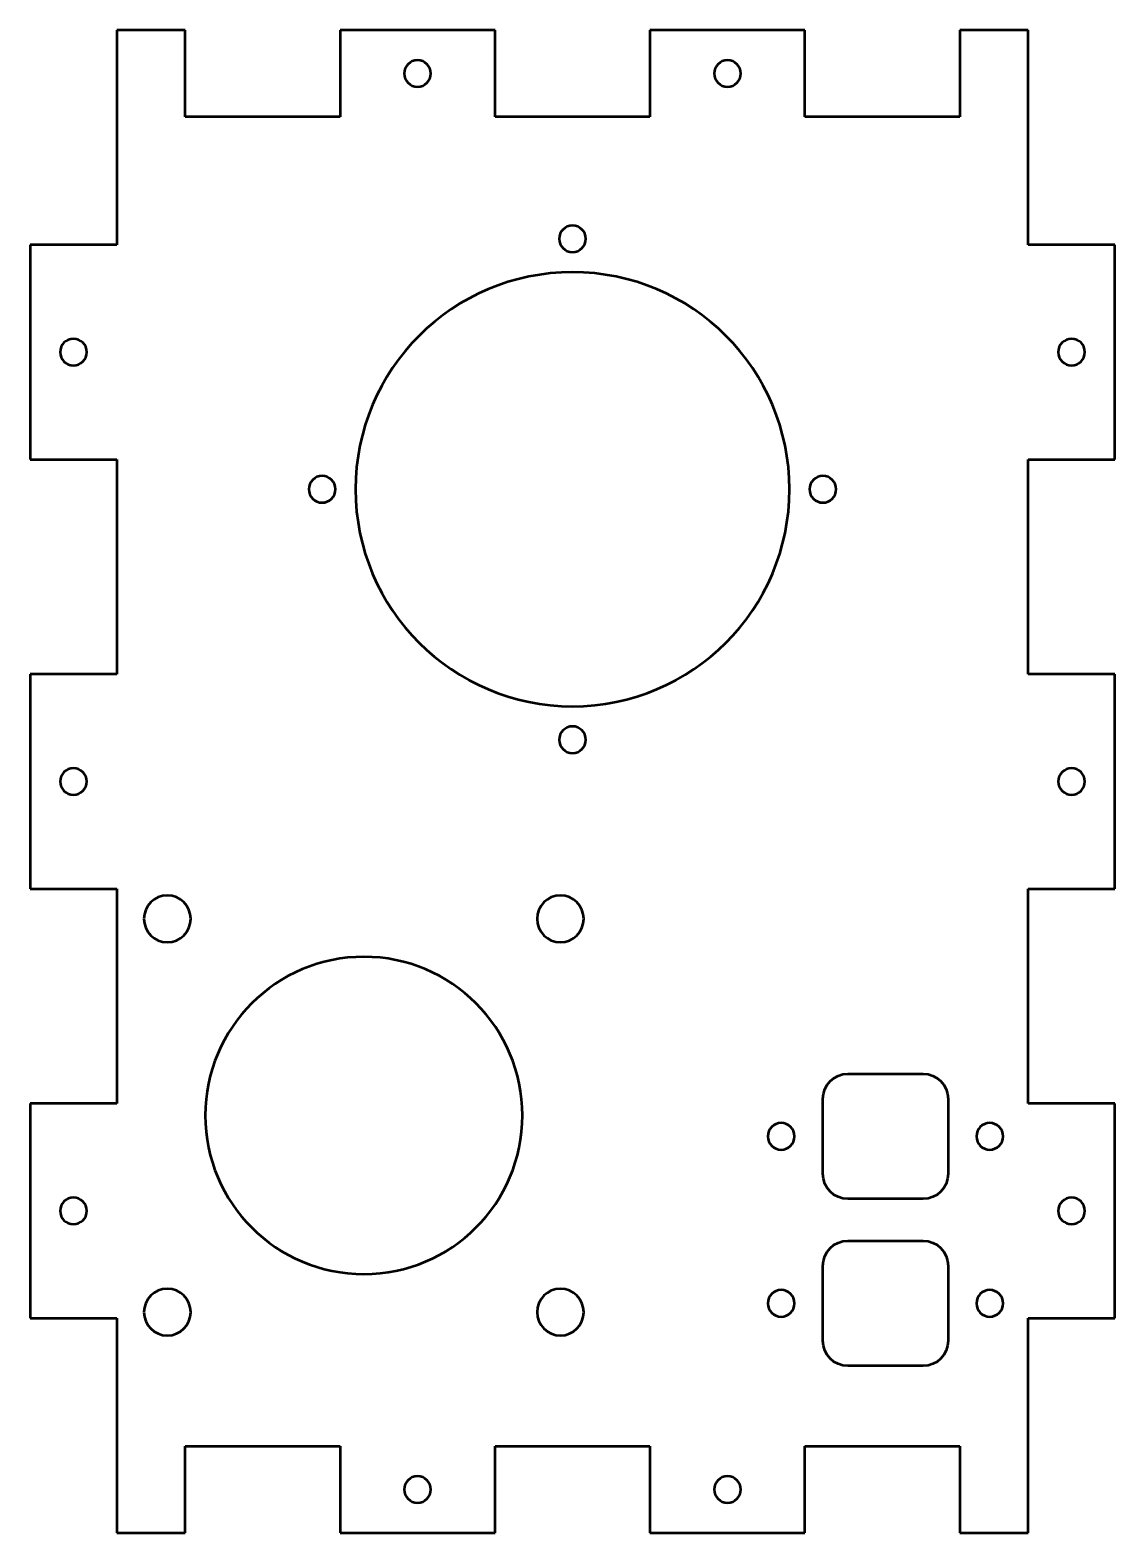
# Model space of a CAD drawing. Header units: millimetres. Extents: x 148 to 278, y 83 to 263.
import ezdxf

# ---------------------------------------------------------------- set-up
doc = ezdxf.new("R2010")
doc.units = ezdxf.units.MM
doc.header["$LTSCALE"] = 0.75
doc.layers.add('Visible', color=7, linetype='Continuous', lineweight=50)

msp = doc.modelspace()

# ---------------------------------------------------------------- linework, layer by layer
at = {"layer": 'Visible'}
for p, q in [((158.230799, 263.394544), (158.230799, 237.680258)), ((166.402227, 263.394544), (158.230799, 263.394544)), ((166.402227, 252.994544), (166.402227, 263.394544)), ((184.973656, 263.394544), (184.973656, 252.994544)), ((203.545085, 263.394544), (184.973656, 263.394544)), ((203.545085, 252.994544), (203.545085, 263.394544)), ((222.116513, 263.394544), (222.116513, 252.994544)), ((240.687942, 263.394544), (222.116513, 263.394544)), ((240.687942, 252.994544), (240.687942, 263.394544)), ((259.25937, 263.394544), (259.25937, 252.994544)), ((267.430799, 263.394544), (259.25937, 263.394544)), ((267.430799, 237.680258), (267.430799, 263.394544)), ((184.973656, 252.994544), (166.402227, 252.994544)), ((222.116513, 252.994544), (203.545085, 252.994544)), ((259.25937, 252.994544), (240.687942, 252.994544)), ((147.830799, 237.680258), (147.830799, 211.965973)), ((158.230799, 237.680258), (147.830799, 237.680258)), ((277.830799, 237.680258), (267.430799, 237.680258)), ((277.830799, 211.965973), (277.830799, 237.680258)), ((147.830799, 211.965973), (158.230799, 211.965973)), ((158.230799, 211.965973), (158.230799, 186.251687)), ((267.430799, 211.965973), (277.830799, 211.965973)), ((267.430799, 186.251687), (267.430799, 211.965973)), ((147.830799, 186.251687), (147.830799, 160.537401)), ((158.230799, 186.251687), (147.830799, 186.251687)), ((277.830799, 186.251687), (267.430799, 186.251687)), ((277.830799, 160.537401), (277.830799, 186.251687)), ((147.830799, 160.537401), (158.230799, 160.537401)), ((158.230799, 160.537401), (158.230799, 134.823116)), ((267.430799, 160.537401), (277.830799, 160.537401)), ((267.430799, 134.823116), (267.430799, 160.537401)), ((245.830799, 138.394544), (254.830799, 138.394544)), ((242.830799, 126.394544), (242.830799, 135.394544)), ((257.830799, 135.394544), (257.830799, 126.394544)), ((147.830799, 134.823116), (147.830799, 109.10883)), ((158.230799, 134.823116), (147.830799, 134.823116)), ((277.830799, 134.823116), (267.430799, 134.823116)), ((277.830799, 109.10883), (277.830799, 134.823116)), ((254.830799, 123.394544), (245.830799, 123.394544)), ((245.830799, 118.394544), (254.830799, 118.394544)), ((242.830799, 106.394544), (242.830799, 115.394544)), ((257.830799, 115.394544), (257.830799, 106.394544)), ((147.830799, 109.10883), (158.230799, 109.10883)), ((158.230799, 109.10883), (158.230799, 83.394544)), ((267.430799, 109.10883), (277.830799, 109.10883)), ((267.430799, 83.394544), (267.430799, 109.10883)), ((254.830799, 103.394544), (245.830799, 103.394544)), ((166.402227, 93.794544), (184.973656, 93.794544)), ((166.402227, 83.394544), (166.402227, 93.794544)), ((184.973656, 93.794544), (184.973656, 83.394544)), ((203.545085, 93.794544), (222.116513, 93.794544)), ((203.545085, 83.394544), (203.545085, 93.794544)), ((222.116513, 93.794544), (222.116513, 83.394544)), ((240.687942, 93.794544), (259.25937, 93.794544)), ((240.687942, 83.394544), (240.687942, 93.794544)), ((259.25937, 93.794544), (259.25937, 83.394544)), ((158.230799, 83.394544), (166.402227, 83.394544)), ((184.973656, 83.394544), (203.545085, 83.394544)), ((222.116513, 83.394544), (240.687942, 83.394544)), ((259.25937, 83.394544), (267.430799, 83.394544))]:
    msp.add_line(p, q, dxfattribs=at)
at = {"layer": 'Visible', "extrusion": (0, 0, -1)}
for centre, radius in [((-194.25937, 258.194544), 1.6), ((-231.402227, 258.194544), 1.6), ((-212.830799, 238.394544), 1.6), ((-212.830799, 208.394544), 26), ((-153.030799, 224.823116), 1.6), ((-272.630799, 224.823116), 1.6), ((-182.830799, 208.394544), 1.6), ((-242.830799, 208.394544), 1.6), ((-212.830799, 178.394544), 1.6), ((-153.030799, 173.394544), 1.6), ((-272.630799, 173.394544), 1.6), ((-164.280799, 156.944544), 2.8), ((-211.380799, 156.944544), 2.8), ((-187.830799, 133.394544), 19), ((-237.830799, 130.894544), 1.6), ((-262.830799, 130.894544), 1.6), ((-153.030799, 121.965973), 1.6), ((-272.630799, 121.965973), 1.6), ((-164.280799, 109.844544), 2.8), ((-211.380799, 109.844544), 2.8), ((-237.830799, 110.894544), 1.6), ((-262.830799, 110.894544), 1.6), ((-194.25937, 88.594544), 1.6), ((-231.402227, 88.594544), 1.6)]:
    msp.add_circle(centre, radius, dxfattribs=at)
for centre, start, end in [((-245.830799, 135.394544), 0, 90), ((-254.830799, 135.394544), 90, 180), ((-245.830799, 126.394544), 270, 0), ((-254.830799, 126.394544), 180, 270), ((-245.830799, 115.394544), 0, 90), ((-254.830799, 115.394544), 90, 180), ((-245.830799, 106.394544), 270, 0), ((-254.830799, 106.394544), 180, 270)]:
    msp.add_arc(centre, 3, start, end, dxfattribs=at)

doc.saveas('drawing.dxf')
